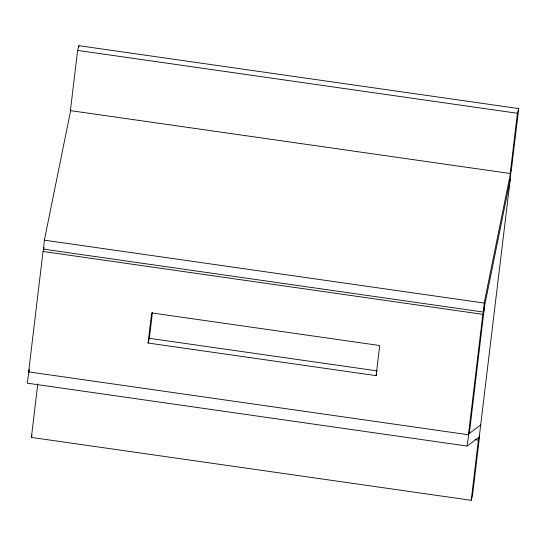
<?xml version="1.0" encoding="UTF-8"?>
<svg xmlns="http://www.w3.org/2000/svg" width="546" height="546" viewBox="0 0 546 546"><rect width="100%" height="100%" fill="white"/><g stroke="black" fill="none" stroke-linecap="round" stroke-linejoin="round"><path stroke-width="0.82" d="M483.347 312.046L484.172 303.05L511.07 170.4L510.244 179.402L483.347 312.046L43.55 249.167L44.376 240.165L70.762 110.019M469.744 430.064L468.441 434.773L28.651 371.894L43.025 251.46L43.892 248.314M471.191 500.313L478.385 440.096L479.681 435.38L472.488 495.597L471.191 500.313L31.395 437.428L37.79 383.899M77.607 50.403L70.414 110.62L510.21 173.505L511.513 168.789L518.7 108.572L78.904 45.687L77.607 50.403L517.403 113.281L518.7 108.572M78.706 47.359L78.904 45.687M148.062 343.031L151.658 312.926L379.695 345.529L376.105 375.641L148.062 343.031L149.358 338.322L152.457 312.394M468.441 434.773L482.821 314.339L484.118 309.63M469.335 433.449L484.527 306.245M510.21 173.505L517.403 113.281M29.013 370.959L27.3 383.183L467.096 446.068L479.238 436.991L510.244 179.402M467.096 446.068L468.809 433.845L480.951 424.768M43.55 249.167L43.892 247.495M28.651 371.894L29.3 369.54M31.395 437.428L32.043 435.073M376.105 375.641L376.535 374.065M44.376 240.165L484.172 303.05M43.025 251.46L482.821 314.339M149.358 338.322L377.402 370.925M475.006 439.612L478.385 440.096"/></g></svg>
